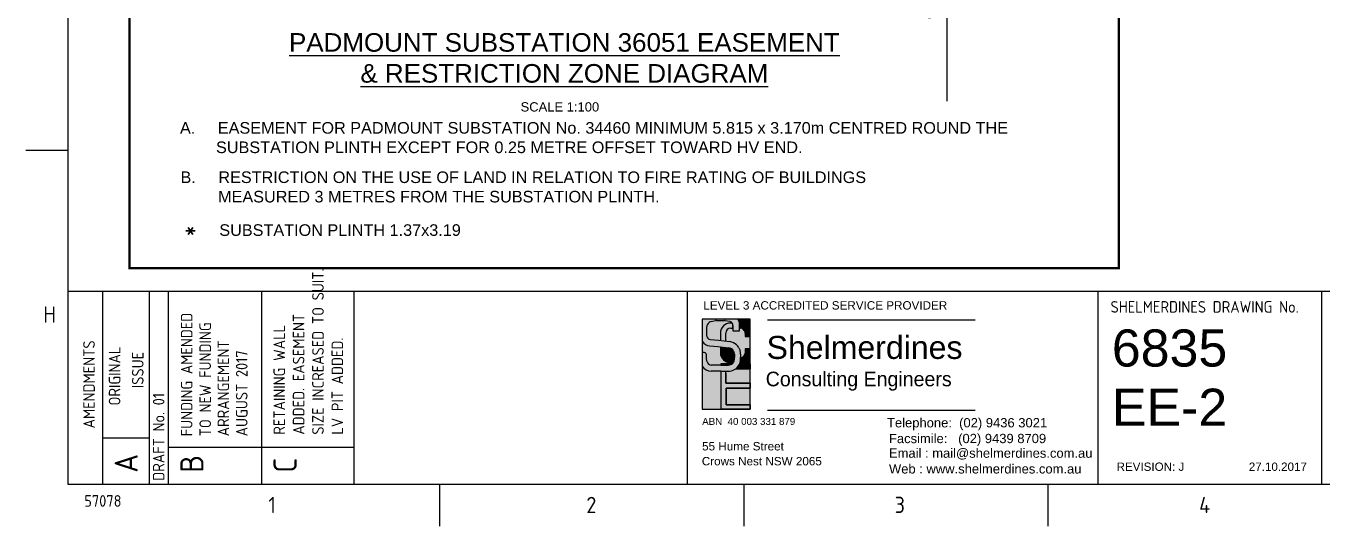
# Paper-space layout 'EE-2' of a CAD drawing. Header units: metres, sheet in millimetres. Extents: x 21 to 854, y -3 to 583.
# Drawn here: x 20.5 to 299.7, y -3 to 104.8 of the extents above; entities that cross this region are included whole.
import ezdxf
from ezdxf.enums import TextEntityAlignment as Align

# ---------------------------------------------------------------- set-up
doc = ezdxf.new("R2010")
doc.units = ezdxf.units.M
doc.linetypes.add('Cable New OH', pattern=[6, 4, -2])
doc.layers.get('0').update_dxf_attribs({"color": 6})
for name, color, linetype in [('detail_new', 7, 'Continuous'), ('NOTE_new', 7, 'Continuous'), ('Notes', 7, 'Continuous'), ('SupportsUG_SP_EXT', 7, 'Continuous')]:
    doc.layers.add(name, color=color, linetype=linetype)
doc.styles.add('ARIAL', font='arial.ttf', dxfattribs={"height": 2})
doc.styles.add('esp', font='eurosti.ttf')
doc.styles.add('iecISOCP', font='isocp.shx')
doc.styles.add('iecNAME', font='times.ttf')
doc.styles.add('ROMANS', font='romans.shx')
doc.styles.get("Standard").update_dxf_attribs({"font": 'arial.ttf'})

# ---------------------------------------------------------------- blocks, each defined once
blk = doc.blocks.new('SHELMERDINES LOGO')
at = {"layer": 'Notes', "true_color": 0xdbe3f6}
h = blk.add_hatch(color=254, dxfattribs=at)
edge = h.paths.add_edge_path()
edge.add_spline(control_points=[(11.18309862397109, 29.41502598051193), (11.04352171721712, 29.64661666345899), (10.8714657413916, 29.85490962001288), (10.26810945685429, 30.40999018963785), (9.75635228690362, 30.6667147027392), (9.202438957019694, 30.75794391614326)], knot_values=[4.205476877242083, 4.205476877242083, 4.205476877242083, 4.205476877242083, 4.535058263719479, 4.535058263719479, 5.21930108352734, 5.21930108352734, 5.21930108352734, 5.21930108352734], degree=3, periodic=0)
edge.add_line((9.202438957019694, 30.75794391614329), (6.788647921327993, 31.03422148946694))
edge.add_line((6.788647921327993, 31.03422148946697), (5.038225517378123, 31.19034633635056))
edge.add_arc((5.118181511658349, 32.08678765566742), 0.8999999999999612, 180, 264.9031237043874, ccw=False)
edge.add_line((4.218181511658713, 32.08678765566742), (4.218181511659168, 33.61968493827879))
edge.add_ellipse((5.292602362905654, 33.72931994365013), major_axis=(-0.7636753236807008, 0.7636753236807007), ratio=0.9999999999994336, start_angle=22.036469212377824, end_angle=50.826353885154276, ccw=False)
edge.add_line((4.298188722887062, 34.1506766957545), (4.424792109024565, 34.44946420402081))
edge.add_ellipse((5.419205749046341, 34.02810745192349), major_axis=(0.7636753236811483, 0.7636753236811472), ratio=0.9999999999999077, start_angle=56.37376579695251, end_angle=112.03646921237461, ccw=False)
edge.add_line((5.206220590909197, 35.08689795169772), (6.112521778779865, 35.26920852386399))
edge.add_ellipse((6.325506936925194, 34.21041802409226), major_axis=(-0.7636753236802001, 0.7636753236801999), ratio=0.9999999999999737, start_angle=-44.73026764305229, end_angle=-33.62623420309092, ccw=False)
edge.add_line((6.320422620568024, 35.29040605630567), (8.073569861044234, 35.29865943962139))
edge.add_ellipse((8.078654177368662, 34.21867140738874), major_axis=(-0.7636753236952951, 0.7636753236952951), ratio=0.9999999999997444, start_angle=-53.72689106196111, end_angle=-44.730267642998626, ccw=False)
edge.add_line((8.242516897491441, 35.28616801581063), (9.200950742275381, 35.13904663325405))
edge.add_line((9.200950742275836, 35.13904663325408), (9.380110795961627, 35.04946231706967))
edge.add_arc((8.977603142272528, 34.24448555422387), 0.9000000000000236, 0, 63.43385144073898, ccw=False)
edge.add_line((9.87760314227262, 34.24448555422387), (9.87760314227262, 33.64621654941755))
edge.add_line((9.87760314227262, 33.64621654941755), (9.877603142272164, 33.04076057603083))
edge.add_line((9.877603142272164, 33.04076057603083), (11.29443354227487, 33.04076057603098))
edge.add_line((11.29443354227533, 33.04076057603098), (11.29443354227578, 34.94041457487563))
edge.add_line((11.29443354227533, 34.94041457487563), (10.901227142273, 35.57795863325416))
edge.add_line((10.901227142273, 35.57795863325416), (3.262178925628632, 35.57795863325416))
edge.add_line((3.262178925628177, 35.57795863325416), (3.262178925628177, 30.95108743325414))
edge.add_line((3.262178925628177, 30.95108743325417), (3.262178925628177, 30.81487791018642))
edge.add_arc((5.118181511658349, 32.08678765566742), 2.249999999999972, 214.4226555210964, 264.9031237043719)
edge.add_line((4.918291525957557, 29.84568435737526), (6.651914696649328, 29.69105787895074))
edge.add_line((6.651914696648873, 29.69105787895074), (8.983050364947758, 29.42588962082766))
edge.add_ellipse((8.975088300890548, 28.2905370582879), major_axis=(-1.075024961208654, 0.728883576389865), ratio=0.8315199216046575, start_angle=240.9560759058284, end_angle=299.04392409417414, ccw=False)
edge.add_line((10.02685655556024, 28.71817285449694), (10.13264149004499, 28.40220372399662))
edge.add_ellipse((9.108513542275887, 28.05933064747924), major_axis=(0.7636753236820488, 0.7636753236820485), ratio=0.9999999999999882, start_angle=315.00000000008583, end_angle=333.5102964026001, ccw=False)
edge.add_line((10.18851354227627, 28.05933064748143), (10.18851354227672, 27.36395236506928))
edge.add_line((10.18851354227627, 27.36395236506931), (10.18851354227627, 26.8949826602462))
edge.add_ellipse((9.324513542275781, 26.89498266024455), major_axis=(0.6109402589455145, 0.6109402589455143), ratio=0.9999999999995647, start_angle=281.3384031213641, end_angle=314.99999999998755, ccw=False)
edge.add_arc((8.878324130968394, 27.02499317626919), 1.314817365607954, 269.4973278672585, 332.41157796857465, ccw=False)
edge.add_line((8.866789013087327, 25.71022641141707), (7.288712878890692, 25.71022641141707))
edge.add_line((7.288712878890692, 25.71022641141707), (5.210808572622682, 25.71022641141741))
edge.add_arc((5.210808572622682, 26.61022641141741), 0.8999999999999984, 193.1433609625048, 269.999999999987, ccw=False)
edge.add_line((4.334384828096972, 26.40557690608767), (4.199682790674615, 26.98244643647081))
edge.add_ellipse((4.620366188075423, 27.08067819891608), major_axis=(-0.3054701294801874, 0.3054701294801874), ratio=0.999999999990947, start_angle=46.93326266822078, end_angle=58.143360964262115, ccw=False)
edge.add_line((4.18861208268936, 27.06610450741411), (4.158779223720103, 27.94992035251192))
edge.add_ellipse((3.727025118331312, 27.93534666115605), major_axis=(-0.3054701294726279, 0.3054701294726279), ratio=0.9999999999983666, start_angle=226.9332626664048, end_angle=266.9872124955084)
edge.add_line((4.048128189511317, 28.22433942521548), (4.035285574625505, 28.23860899731278))
edge.add_ellipse((3.714182503443226, 27.94961623325287), major_axis=(0.305470129473568, 0.3054701294735679), ratio=0.9999999999995214, start_angle=356.9872124954995, end_angle=405.0000000000409)
edge.add_line((3.714182503442771, 28.38161623325414), (3.262178925628177, 28.38161623325414))
edge.add_line((3.262178925628177, 28.38161623325414), (3.262178925628177, 25.48535197448882))
edge.add_arc((5.210808572622682, 26.61022641141741), 2.249999999999989, 209.9963079860357, 269.9999999999948)
edge.add_line((5.210808572622682, 24.36022641141741), (7.288712878890692, 24.36022641141707))
edge.add_line((7.288712878890692, 24.36022641141707), (8.861902164421736, 24.36022641141707))
edge.add_arc((8.878324130968394, 27.02499317626908), 2.664817365607846, 269.6469118889416, 330.9629285955275)
edge.add_ellipse((9.324513542275781, 26.89498266024455), major_axis=(-1.565534413533409, 1.565534413533408), ratio=0.999999999992222, start_angle=193.2990242273626, end_angle=200.9089728181146)
edge.add_ellipse((9.324513542275781, 26.89498266024455), major_axis=(-1.565534413533409, 1.565534413533408), ratio=0.999999999992222, start_angle=200.9089728181146, end_angle=207.0605120543697)
edge.add_ellipse((9.324513542275781, 26.89498266024455), major_axis=(-1.565534413533409, 1.565534413533408), ratio=0.999999999992222, start_angle=207.0605120543697, end_angle=225.0000000002105)
edge.add_line((11.53851354227663, 26.89498266078672), (11.53851354227618, 27.36395236506934))
edge.add_line((11.53851354227618, 27.36395236506931), (11.53851354227618, 28.05933064748533))
edge.add_ellipse((9.108513542275887, 28.05933064747924), major_axis=(1.718269478283888, 1.718269478283887), ratio=1, start_angle=315.0000000000858, end_angle=333.5102964026)
edge.add_line((11.41280142475443, 28.8307950696433), (11.18309862397064, 29.41502598051161))
at = {"layer": 'Notes', "true_color": 0x2d79c8}
h = blk.add_hatch(color=152, dxfattribs=at)
edge = h.paths.add_edge_path()
edge.add_ellipse((9.351914696649146, 32.60041457487549), major_axis=(1.527350647362941, 1.52735064736294), ratio=0.9999999999999947, start_angle=45.00000000000023, end_angle=134.9999999999999, ccw=False)
edge.add_line((9.351914696649601, 34.76041457487548), (9.71504279787132, 34.76041457487545))
edge.add_arc((8.977603142272528, 34.24448555422393), 0.9000000000000026, 34.97748290401691, 63.43385144077123)
edge.add_line((9.380110795961627, 35.0494623170699), (9.200950742275836, 35.13904663325408))
edge.add_line((9.200950742275381, 35.13904663325408), (8.242516897492806, 35.28616801581049))
edge.add_ellipse((8.078654177368662, 34.21867140738874), major_axis=(-0.7636753236952951, 0.7636753236952951), ratio=0.9999999999997446, start_angle=-53.72689106196114, end_angle=-44.73026764299861)
edge.add_line((8.07356986104378, 35.29865943962142), (6.32042262056757, 35.29040605630564))
edge.add_ellipse((6.325506936925194, 34.21041802409226), major_axis=(-0.7636753236802001, 0.7636753236801999), ratio=0.9999999999999737, start_angle=-44.73026764305228, end_angle=-33.62623420309089)
edge.add_line((6.112521778780774, 35.26920852386419), (5.206220590908742, 35.08689795169764))
edge.add_ellipse((5.419205749046341, 34.02810745192349), major_axis=(0.7636753236811483, 0.7636753236811472), ratio=0.9999999999999077, start_angle=56.37376579695253, end_angle=112.0364692123745)
edge.add_line((4.424792109023656, 34.44946420401826), (4.298188722888426, 34.15067669575828))
edge.add_ellipse((5.292602362905654, 33.72931994365013), major_axis=(-0.7636753236807007, 0.7636753236807008), ratio=0.9999999999994336, start_angle=22.03646921237782, end_angle=50.82635388515435)
edge.add_line((4.218181511658713, 33.61968493827138), (4.218181511658713, 32.08678765566745))
edge.add_arc((5.118181511658804, 32.08678765566745), 0.9000000000000005, 180, 264.9031237043803)
edge.add_line((5.038225517378578, 31.19034633635056), (6.788647921326628, 31.034221489467))
edge.add_line((6.788647921326628, 31.03422148946703), (7.191914696649292, 30.98806440111895))
edge.add_line((7.191914696649292, 30.98806440111892), (7.191914696648837, 32.60041457487398))
at = {"layer": 'Notes', "true_color": 0x95afe3}
h = blk.add_hatch(color=151, dxfattribs=at)
edge = h.paths.add_edge_path()
edge.add_ellipse((9.398753863968523, 32.56621654941753), major_axis=(-0.7636753236815784, 0.7636753236815785), ratio=0.9999999999997714, start_angle=-45.00000000000648, end_angle=44.99999999996987, ccw=False)
edge.add_line((9.39875386396771, 33.64621654941749), (9.87760314227262, 33.64621654941746))
edge.add_line((9.87760314227262, 33.64621654941746), (9.877603142272529, 34.24448555422387))
edge.add_arc((8.97760314227253, 34.24448555422387), 0.8999999999999992, 0, 34.97748290401439)
edge.add_line((9.715042797871245, 34.7604145748754), (9.351914696649148, 34.76041457487543))
edge.add_ellipse((9.351914696649146, 32.60041457487543), major_axis=(1.52735064736294, 1.52735064736294), ratio=0.9999999999999949, start_angle=45.00000000000015, end_angle=134.9999999999999)
edge.add_line((7.191914696648837, 32.60041457487056), (7.191914696649292, 30.98806440111893))
edge.add_line((7.191914696649292, 30.98806440111893), (8.318753863966776, 30.85908870021146))
edge.add_line((8.318753863966776, 30.85908870021146), (8.31875386396814, 32.56621654941419))
at = {"layer": 'Notes', "true_color": 0x2d79c8}
h = blk.add_hatch(color=152, dxfattribs=at)
edge = h.paths.add_edge_path()
edge.add_spline(control_points=[(9.202438957019694, 30.75794391614326), (9.75635228690362, 30.6667147027392), (10.26810945685429, 30.40999018963785), (10.8714657413916, 29.85490962001288), (11.04352171721712, 29.64661666345899), (11.18309862397109, 29.41502598051193)], knot_values=[4.205476877242083, 4.205476877242083, 4.205476877242083, 4.205476877242083, 4.889719697049945, 4.889719697049945, 5.21930108352734, 5.21930108352734, 5.21930108352734, 5.21930108352734], degree=3, periodic=0)
edge.add_line((11.18309862397109, 29.41502598051156), (11.41280142475489, 28.83079506964489))
edge.add_ellipse((9.108513542275887, 28.05933064747924), major_axis=(1.718269478283888, 1.718269478283887), ratio=1, start_angle=315.00000000008583, end_angle=333.5102964026001, ccw=False)
edge.add_line((11.53851354227618, 28.05933064748649), (11.53851354227618, 27.36395236506934))
edge.add_line((11.53851354227618, 27.36395236506937), (11.60311975499781, 27.36395236506937))
edge.add_arc((11.60311975499781, 28.26395236506937), 0.9000000000000048, 270, 359.9999999998396)
edge.add_line((12.5031197549979, 28.26395236506684), (12.50311975500063, 29.2129395703241))
edge.add_line((12.50311975500063, 29.2129395703241), (13.60131917210902, 29.21293957032375))
edge.add_line((13.60131917210902, 29.21293957032373), (13.60131917210902, 31.82508422382591))
edge.add_line((13.60131917210902, 31.82508422382588), (12.50311975500108, 31.82508422382591))
edge.add_line((12.50311975500063, 31.82508422382591), (12.50311975495015, 32.56621654941549))
edge.add_ellipse((11.42311975495204, 32.56621654941989), major_axis=(0.7636753236801808, 0.7636753236801804), ratio=0.9999999999995123, start_angle=314.999999999986, end_angle=405.000000000014)
edge.add_line((11.42311975495568, 33.64621654941749), (11.29443354227533, 33.64621654941752))
edge.add_line((11.29443354227533, 33.64621654941752), (11.29443354227533, 33.56482606687609))
edge.add_line((11.29443354227533, 33.56482606687609), (11.29443354227533, 33.040760576031))
edge.add_line((11.29443354227533, 33.04076057603098), (9.87760314227262, 33.04076057603083))
edge.add_line((9.87760314227262, 33.04076057603083), (9.87760314227262, 33.64621654941752))
edge.add_line((9.87760314227262, 33.64621654941752), (9.398753863968068, 33.64621654941755))
edge.add_ellipse((9.398753863968523, 32.56621654941759), major_axis=(-0.7636753236815783, 0.7636753236815782), ratio=0.9999999999997714, start_angle=-45.00000000000654, end_angle=44.9999999999699)
edge.add_line((8.31875386396814, 32.56621654941847), (8.318753863966322, 30.85908870021152))
edge.add_line((8.318753863966776, 30.85908870021152), (9.20243895702015, 30.75794391614326))
h = blk.add_hatch(color=152, dxfattribs=at)
edge = h.paths.add_edge_path()
edge.add_line((10.901227142273, 35.57795863325416), (11.29443354227578, 34.94041457487549))
edge.add_line((11.29443354227533, 34.94041457487549), (11.29443354227533, 34.76041457487545))
edge.add_line((11.29443354227533, 34.76041457487545), (11.94088778787227, 34.7604145748754))
edge.add_ellipse((11.42311975495204, 32.38621654941986), major_axis=(1.71826947828202, 1.718269478282019), ratio=1, start_angle=341.31397155648455, end_angle=392.6974855241908, ccw=False)
edge.add_line((13.60131917210902, 33.46341072833522), (13.60131917210902, 35.57795863325416))
edge.add_line((13.60131917210902, 35.57795863325416), (10.901227142273, 35.57795863325416))
at = {"layer": 'Notes', "true_color": 0x95afe3}
h = blk.add_hatch(color=151, dxfattribs=at)
edge = h.paths.add_edge_path()
edge.add_ellipse((11.42311975495204, 32.56621654941989), major_axis=(0.7636753236801808, 0.7636753236801804), ratio=0.9999999999995123, start_angle=314.999999999986, end_angle=405.000000000014, ccw=False)
edge.add_line((12.5031197549506, 32.56621654941623), (12.50311975500063, 31.82508422382588))
edge.add_line((12.50311975500063, 31.82508422382588), (13.60131917210902, 31.82508422382588))
edge.add_line((13.60131917210902, 31.82508422382588), (13.60131917210902, 33.21241457487545))
edge.add_line((13.60131917210902, 33.21241457487545), (13.60131917210902, 33.46341072833522))
edge.add_ellipse((11.42311975495204, 32.38621654941986), major_axis=(1.71826947828202, 1.718269478282019), ratio=1, start_angle=341.3139715564845, end_angle=392.6974855241908)
edge.add_line((11.94088778787227, 34.7604145748754), (11.29443354227533, 34.76041457487545))
edge.add_line((11.29443354227533, 34.76041457487545), (11.29443354227533, 33.64621654941755))
edge.add_line((11.29443354227533, 33.64621654941752), (11.42311975495568, 33.64621654941749))
at = {"layer": 'Notes', "true_color": 0x2d79c8}
h = blk.add_hatch(color=152, dxfattribs=at)
edge = h.paths.add_edge_path()
edge.add_arc((5.118181511658804, 32.08678765566745), 2.25, 214.4226555210789, 264.903123704379, ccw=False)
edge.add_line((3.262178925628177, 30.81487791018694), (3.262178925628177, 28.38161623325414))
edge.add_line((3.262178925628177, 28.38161623325414), (3.795692819419401, 28.38161623325414))
edge.add_ellipse((3.714182503443226, 27.94961623325287), major_axis=(0.305470129473568, 0.3054701294735679), ratio=0.9999999999995213, start_angle=356.9872124954995, end_angle=405.00000000004087, ccw=False)
edge.add_ellipse((3.727025118331312, 27.93534666115605), major_axis=(-0.3054701294726279, 0.3054701294726279), ratio=0.9999999999983665, start_angle=226.9332626664048, end_angle=266.9872124955084, ccw=False)
edge.add_line((4.158779223720103, 27.94992035250661), (4.18861208268936, 27.06610450741809))
edge.add_ellipse((4.620366188075423, 27.08067819891608), major_axis=(-0.3054701294801874, 0.3054701294801874), ratio=0.999999999990947, start_angle=46.93326266822086, end_angle=58.14336096426209)
edge.add_line((4.199682790675524, 26.98244643646902), (4.334384828097427, 26.40557690608767))
edge.add_arc((5.210808572622682, 26.61022641141741), 0.8999999999999997, 193.1433609625038, 269.9999999999908)
edge.add_line((5.210808572622682, 25.71022641141741), (7.288712878890692, 25.71022641141707))
edge.add_line((7.288712878890692, 25.71022641141707), (7.288712878890692, 25.99125553352499))
edge.add_line((7.288712878890692, 25.99125553352499), (9.690808709824069, 25.99125553352499))
edge.add_arc((8.878324130968394, 27.02499317626922), 1.31481736560798, 308.1662090958195, 321.8634186851151)
edge.add_line((9.912481773152649, 26.21304325415795), (9.351914696646872, 26.21304325415809))
edge.add_ellipse((9.351914696649146, 28.37304325415792), major_axis=(-1.527350647362941, 1.527350647362941), ratio=0.9999999999999947, start_angle=45.00000000000023, end_angle=134.9999999999999, ccw=False)
edge.add_line((7.191914696648837, 28.37304325415943), (7.191914696648837, 29.6296325139092))
edge.add_line((7.191914696648837, 29.6296325139092), (6.651914696648419, 29.69105787895069))
edge.add_line((6.651914696648873, 29.69105787895066), (4.918291525958011, 29.84568435737518))
at = {"layer": 'Notes', "true_color": 0x95afe3}
h = blk.add_hatch(color=151, dxfattribs=at)
edge = h.paths.add_edge_path()
edge.add_ellipse((9.39875386396534, 28.44395236506929), major_axis=(0.7636753236815276, 0.7636753236815272), ratio=0.9999999999996679, start_angle=134.9999999999905, end_angle=225.0000000000095, ccw=False)
edge.add_line((8.318753863965412, 28.44395236506853), (8.318753863966322, 29.50145379688055))
edge.add_line((8.318753863966322, 29.50145379688055), (7.191914696649292, 29.6296325139092))
edge.add_line((7.191914696648837, 29.6296325139092), (7.191914696648837, 28.37304325415943))
edge.add_ellipse((9.351914696649146, 28.37304325415792), major_axis=(-1.527350647362941, 1.527350647362941), ratio=0.9999999999999947, start_angle=45.00000000000016, end_angle=134.9999999999999)
edge.add_line((9.351914696646872, 26.21304325415809), (9.912481773152649, 26.21304325415795))
edge.add_arc((8.878324130968394, 27.02499317626922), 1.31481736560798, 321.8634186851153, 332.4115779684583)
edge.add_ellipse((9.324513542275781, 26.89498266024455), major_axis=(0.6109402589455145, 0.6109402589455143), ratio=0.9999999999995647, start_angle=281.3384031213641, end_angle=314.9999999999876)
edge.add_line((10.18851354227627, 26.89498266024665), (10.18851354227627, 27.36395236506934))
edge.add_line((10.18851354227627, 27.36395236506934), (9.398753863966704, 27.36395236506931))
at = {"layer": 'Notes', "true_color": 0x2d79c8}
h = blk.add_hatch(color=152, dxfattribs=at)
edge = h.paths.add_edge_path()
edge.add_line((10.13264149004362, 28.40220372399884), (10.02685655555976, 28.71817285449721))
edge.add_ellipse((8.975088300890548, 28.29053705828784), major_axis=(-1.075024961208653, 0.7288835763898647), ratio=0.8315199216046576, start_angle=240.9560759058284, end_angle=299.0439240941741)
edge.add_line((8.983050364947655, 29.42588962082767), (8.318753863966322, 29.50145379688052))
edge.add_line((8.318753863966322, 29.50145379688052), (8.318753863965412, 28.44395236506933))
edge.add_ellipse((9.39875386396534, 28.44395236506926), major_axis=(0.7636753236815278, 0.7636753236815277), ratio=0.9999999999996679, start_angle=134.9999999999905, end_angle=225.0000000000095)
edge.add_line((9.398753863965613, 27.36395236506925), (10.18851354227627, 27.36395236506928))
edge.add_line((10.18851354227627, 27.36395236506928), (10.18851354227627, 28.05933064748613))
edge.add_ellipse((9.108513542275887, 28.05933064747921), major_axis=(0.7636753236820489, 0.7636753236820488), ratio=0.9999999999999882, start_angle=315.0000000000858, end_angle=333.5102964026)
at = {"layer": 'Notes', "true_color": 0x95afe3}
h = blk.add_hatch(color=151, dxfattribs=at)
edge = h.paths.add_edge_path()
edge.add_line((11.60311975499781, 27.36395236506937), (11.53851354227663, 27.36395236506937))
edge.add_line((11.53851354227618, 27.36395236506937), (11.53851354227618, 26.8949826607859))
edge.add_ellipse((9.324513542275781, 26.89498266024455), major_axis=(-1.565534413533409, 1.565534413533408), ratio=0.999999999992222, start_angle=207.0605120543687, end_angle=225.0000000002105, ccw=False)
edge.add_line((11.43087406372661, 26.21304325415784), (11.60311975499781, 26.21304325415784))
edge.add_arc((11.58955479016913, 28.26957115747481), 2.056572640436507, 270.3779204557911, 348.0178063944613)
edge.add_line((13.60131917210902, 27.84261085844281), (13.60131917210902, 29.21293957032373))
edge.add_line((13.60131917210902, 29.21293957032373), (12.50311975500063, 29.2129395703241))
edge.add_line((12.50311975500063, 29.2129395703241), (12.5031197549979, 28.2639523650671))
edge.add_arc((11.60311975499781, 28.26395236506937), 0.8999999999999999, 269.9999999999888, 359.99999999985835, ccw=False)
at = {"layer": 'Notes', "true_color": 0x2d79c8}
for points in [[(7.288712878890692, 24.36022641141702), (5.210808572622311, 24.36022641141737, -0.2679664585620821), (3.262178925628177, 25.48535197448938), (3.262178925628177, 24.88861543325413), (3.262178925628177, 16.16399046818199), (7.288712878890692, 16.16399046818199)], [(13.60131917210902, 24.90570059736771), (10.49382732101757, 24.90570059736771, -0.1627018407407752), (8.894746097514668, 24.36022641141702), (8.361300170625782, 24.36022641141702), (8.361300170625782, 21.77258633153249), (13.60131917210902, 21.77258633153249)], [(13.60131917210902, 17.15400344823016), (13.60131917210902, 20.68643153580004), (8.405020152395991, 20.68643153580004), (8.405020152395991, 17.15400344823016)]]:
    blk.add_hatch(color=152, dxfattribs=at).paths.add_polyline_path(points)
at = {"layer": 'Notes', "true_color": 0x95afe3}
for points in [[(7.288712878890692, 25.99125553352499), (7.288712878890692, 25.71022641141707), (8.889859248849916, 25.71022641141707, 0.1658337698057499), (9.690808709824069, 25.99125553352499)], [(8.361300170625782, 21.77258633153249), (8.361300170625782, 24.36022641141702), (7.288712878890692, 24.36022641141702), (7.288712878890692, 16.16399046818199), (13.60131917210902, 16.16399046818199), (13.60131917210902, 17.15400344823016), (8.405020152395991, 17.15400344823016), (8.405020152395991, 20.68643153580004), (13.60131917210902, 20.68643153580004), (13.60131917210902, 21.77258633153249)]]:
    blk.add_hatch(color=151, dxfattribs=at).paths.add_polyline_path(points)
h = blk.add_hatch(color=151, dxfattribs=at)
edge = h.paths.add_edge_path()
edge.add_line((13.60131917210902, 24.90570059736771), (13.60131917210902, 25.99125553352494))
edge.add_line((13.60131917210902, 25.99125553352494), (11.34566996381673, 25.99125553352494))
edge.add_ellipse((9.324513542275781, 26.89498266024452), major_axis=(-1.565534413533407, 1.565534413533407), ratio=0.9999999999922222, start_angle=193.2990242273626, end_angle=200.9089728181152, ccw=False)
edge.add_arc((8.878324130968394, 27.02499317626916), 2.664817365607974, 307.31770004806333, 330.9629285958126, ccw=False)
edge.add_line((10.49382732101757, 24.90570059736771), (13.60131917210902, 24.90570059736771))
at = {"layer": 'Notes', "true_color": 0x2d79c8}
h = blk.add_hatch(color=152, dxfattribs=at)
edge = h.paths.add_edge_path()
edge.add_arc((11.58955479016913, 28.26957115747481), 2.056572640436507, 270.3779204557394, 348.0178063944614, ccw=False)
edge.add_line((11.60311975499599, 26.21304325415784), (11.43087406372661, 26.21304325415784))
edge.add_ellipse((9.324513542275781, 26.89498266024455), major_axis=(-1.565534413533409, 1.565534413533408), ratio=0.9999999999922222, start_angle=200.9089728181152, end_angle=207.0605120543691, ccw=False)
edge.add_line((11.34566996381682, 25.99125553352499), (13.60131917210856, 25.99125553352499))
edge.add_line((13.60131917210902, 25.99125553352499), (13.60131917210902, 27.84261085844284))
at = {"layer": 'Notes', "color": 7}
for p, q in [((13.60131917210902, 35.57795863325413), (3.262178925628177, 35.57795863325413)), ((3.262178925628177, 35.57795863325413), (3.262178925628177, 16.16399046818199)), ((11.44122714227296, 35.57795863325413), (3.262178925628177, 35.57795863325413)), ((3.262178925628177, 35.57795863325413), (3.262178925628177, 30.95108743325412)), ((4.298188722883424, 34.15067669574626), (4.424792109024111, 34.44946420401942)), ((5.206220590909197, 35.08689795169767), (6.11252177878896, 35.26920852386576)), ((6.320422620559384, 35.29040605630556), (8.073569861001488, 35.29865943962119)), ((8.242516897531914, 35.28616801580438), (9.200950742275836, 35.13904663325403)), ((9.200950742275836, 35.13904663325403), (9.380110795960718, 35.0494623170699)), ((9.715042797870865, 34.7604145748754), (9.351914696649146, 34.76041457487543)), ((9.398753863968523, 33.64621654941749), (9.87760314227262, 33.64621654941746)), ((9.87760314227262, 34.24448555422387), (9.87760314227262, 33.64621654941749)), ((9.87760314227262, 33.64621654941749), (9.87760314227262, 34.24448555422387)), ((9.87760314227262, 33.64621654941749), (9.87760314227262, 33.04076057603078)), ((11.29443354227533, 34.94041457487543), (10.901227142273, 35.57795863325413)), ((11.29443354227533, 33.040760576031), (11.29443354227533, 34.94041457487543)), ((11.29443354227533, 34.94041457487543), (11.29443354227533, 33.56482606687604)), ((11.94088778787227, 34.76041457487534), (11.29443354227533, 34.7604145748754)), ((11.29443354227533, 33.64621654941746), (11.42311975495204, 33.64621654941743)), ((11.87331917210895, 34.76041457487543), (11.83443354227529, 34.76041457487543)), ((13.60131917210902, 16.16399046818199), (13.60131917210902, 35.57795863325413)), ((5.038225517378123, 31.1903463363505), (6.77184868806944, 31.03571985792598)), ((7.191914696648837, 32.60041457487492), (7.191914696649292, 30.98806440111889)), ((8.318753863966776, 30.85908870021143), (8.31875386396814, 32.56621654941821)), ((9.87760314227262, 33.04076057603078), (9.87760314227262, 33.04076057603078)), ((9.87760314227262, 33.04076057603078), (11.29443354227533, 33.04076057603092)), ((12.5031197549506, 32.5662165494175), (12.50311975500063, 31.82508422382583)), ((12.50311975500063, 31.82508422382583), (13.60131917210902, 31.82508422382583)), ((13.60131917210902, 31.82508422382583), (13.60131917210902, 33.21241457487542)), ((3.714182503443226, 28.38161623325408), (3.262178925628177, 28.38161623325408)), ((3.262178925628177, 28.38161623325408), (3.262178925628177, 24.88861543325413)), ((4.048128189511317, 28.22433942521471), (4.035285574624595, 28.23860899731287)), ((4.188612082684358, 27.06610450755474), (4.158779223720103, 27.9499203525051)), ((4.918291525957557, 29.84568435737518), (6.651914696648873, 29.69105787895063)), ((7.191914696648837, 29.62963251390914), (7.191914696648837, 28.37304325415789)), ((8.318753863965412, 28.44395236506926), (8.318753863966322, 29.50145379688047)), ((10.02685655555979, 28.71817285449711), (10.13264149004362, 28.40220372399884)), ((10.18851354227627, 28.05933064748081), (10.18851354227627, 27.36395236506925)), ((11.18309862397109, 29.41502598051187), (11.41280142475443, 28.83079506964302)), ((11.53851354227618, 28.05933064748081), (11.53851354227618, 27.36395236506925)), ((13.60131917210902, 29.21293957032367), (12.50311975500063, 29.21293957032407)), ((12.50311975500063, 29.21293957032407), (12.5031197549979, 28.26395236506707)), ((13.60131917210902, 27.29304325415779), (13.60131917210902, 29.21293957032367)), ((4.334384828096972, 26.40557690608728), (4.199682790704173, 26.98244643634615)), ((7.288712878890692, 25.71022641141701), (5.210808572622682, 25.71022641141735)), ((7.288712878890692, 25.71022641141701), (8.866789013087327, 25.71022641141701)), ((8.866789013087327, 25.71022641141701), (8.362763040252503, 25.71022641141712)), ((9.351914696648691, 26.21304325415804), (9.912481773152649, 26.2130432541579)), ((10.18851354227627, 27.36395236506928), (9.39875386396534, 27.36395236506925)), ((10.18851354227627, 26.89498266024452), (10.18851354227627, 27.36395236506925)), ((11.43087406375116, 26.21304325415781), (11.60311975499781, 26.21304325415781)), ((11.60311975499781, 27.36395236506931), (11.53851354227618, 27.36395236506931)), ((11.88018567038034, 25.99125553352494), (13.60131917210902, 25.99125553352494)), ((13.60131917210902, 25.99125553352494), (13.60131917210902, 24.90570059736771)), ((7.288712878890692, 24.36022641141702), (5.210808572622682, 24.36022641141736)), ((7.288712878890692, 24.36022641141702), (8.866789013087327, 24.36022641141702)), ((8.361300170625782, 23.93516537386355), (8.361300170625782, 21.80198263325417)), ((13.60131917210902, 24.90570059736771), (10.94476082981328, 24.90570059736771)), ((8.361300170625782, 21.77258633153249), (13.56345103910462, 21.77258633153249)), ((13.60131917210902, 20.68643153580004), (8.405020152395991, 20.68643153580004)), ((8.405020152395991, 20.68643153580004), (8.405020152395991, 17.15400344823016)), ((13.60131917210902, 21.80198263325417), (13.60131917210902, 20.68643153580004)), ((8.405020152395991, 17.15400344823016), (13.60131917210902, 17.15400344823016)), ((13.60131917210902, 17.15400344823016), (13.60131917210902, 16.16399046818199)), ((3.262178925628177, 16.16399046818199), (13.60131917210902, 16.16399046818199)), ((13.60131917210902, 16.16399046818199), (7.288712878890692, 16.16399046818199))]:
    blk.add_line(p, q, dxfattribs=at)
at = {"layer": 'Notes'}
for p, q in [((4.218181511658713, 33.61968493827774), (4.218181511658713, 32.08678765566742)), ((6.804494152638199, 31.03240776231814), (9.202438957019694, 30.7579439161432)), ((6.651914696648873, 29.69105787895063), (8.983050364948213, 29.4258896208276)), ((11.53851354227618, 26.89498266024407), (11.53851354227618, 27.36395236506925))]:
    blk.add_line(p, q, dxfattribs=at)
at = {"layer": 'Notes', "color": 253, "true_color": 0xadadad}
for p, q in [((17.3584293478666, 35.41915295819661), (62.01850920465813, 35.41915295819661)), ((17.3584293478666, 16.00518479312447), (62.01850920465813, 16.00518479312447))]:
    blk.add_line(p, q, dxfattribs=at)
at = {"layer": 'Notes'}
for points in [[(9.690808709824069, 25.99125553352494), (7.288712878890692, 25.99125553352494), (7.288712878890692, 25.71022641141701)], [(10.49382732101776, 24.90570059736771), (13.60131917210902, 24.90570059736771), (13.60131917210902, 25.99125553352494), (11.34566996384137, 25.99125553352494)], [(7.288712878890692, 24.36022641141702), (7.288712878890692, 16.16399046818199), (13.60131917210902, 16.16399046818199), (13.60131917210902, 17.15400344823016), (8.405020152395991, 17.15400344823016), (8.405020152395991, 20.68643153580004), (13.60131917210902, 20.68643153580004), (13.60131917210902, 21.77258633153249), (8.361300170625782, 21.77258633153249), (8.361300170625782, 24.35814143249641)]]:
    blk.add_lwpolyline(points, dxfattribs=at)
at = {"layer": 'Notes', "color": 7}
for centre, radius, start, end in [((8.977603142272528, 34.24448555422387), 0.8999999999999999, 0, 63.43385144076794), ((11.60311975499781, 28.26395236506931), 0.8999999999999999, 270, 359.9999999998583), ((5.210808572622682, 26.61022641141736), 2.249999999999993, 209.9963079860386, 269.9999999999739), ((5.210808572622682, 26.61022641141736), 0.8999999999999999, 193.1433609625227, 269.9999999999739), ((11.58955479016913, 28.26957115747476), 2.056572640436507, 270.3779204557663, 348.0178063944627)]:
    blk.add_arc(centre, radius, start, end, dxfattribs=at)
at = {"layer": 'Notes'}
for centre, radius, start, end in [((5.118181511658804, 32.08678765566742), 2.25, 214.4226555210881, 264.9031237043877), ((5.118181511658804, 32.08678765566742), 0.8999999999999999, 180, 264.9031237043877), ((8.878324130968394, 27.02499317626916), 2.664817365607973, 269.4973278672608, 330.9629285752101), ((8.878324130968394, 27.02499317626916), 1.314817365607979, 269.4973278672608, 332.4115779688418)]:
    blk.add_arc(centre, radius, start, end, dxfattribs=at)
at = {"layer": 'Notes', "color": 7}
for centre, major_axis, ratio, start_param, end_param in [((5.292602362905654, 33.72931994365007), (-0.7636753236807006, 0.7636753236807009), 0.9999999999994336, 0.3846089432703546, 0.8870872220797552), ((5.419205749046341, 34.02810745192343), (0.763675323681148, 0.7636753236811479), 0.9999999999999075, 0.9839078249049866, 1.955405270065194), ((6.325506936925194, 34.21041802409223), (-0.7636753236802001, 0.7636753236802001), 0.9999999999999737, -0.780690445669546, -0.5868885018906675), ((9.351914696649146, 32.60041457487543), (1.52735064736294, 1.52735064736294), 0.9999999999999949, 0.7853981633974508, 2.356194490192342), ((8.078654177368662, 34.21867140738868), (-0.7636753236952953, 0.7636753236952953), 0.9999999999997446, -0.9377111458915347, -0.7806904456686093), ((9.398753863968523, 32.56621654941753), (-0.7636753236815784, 0.7636753236815785), 0.9999999999997714, -0.7853981633975625, 0.7853981633969229), ((11.42311975495204, 32.56621654941983), (0.7636753236801807, 0.7636753236801805), 0.9999999999995123, 5.497787143781894, 7.068583470577279), ((11.42311975495204, 32.3862165494198), (1.71826947828202, 1.71826947828202), 1, 5.95705258671893, 6.8538640866999), ((3.714182503443226, 27.94961623325281), (0.3054701294735681, 0.3054701294735681), 0.9999999999995213, 6.230602245563109, 7.068583470577748), ((3.727025118331312, 27.93534666115602), (-0.3054701294726278, 0.305470129472628), 0.9999999999983666, 3.96073261582189, 4.659805918768368), ((9.351914696649146, 28.37304325415789), (-1.527350647362941, 1.527350647362942), 0.9999999999999947, 0.7853981633974509, 2.356194490192342), ((9.39875386396534, 28.44395236506926), (0.7636753236815278, 0.7636753236815277), 0.9999999999996679, 2.356194490192179, 3.926990816987407), ((8.975088300890548, 28.29053705828784), (-1.075024961208653, 0.7288835763898647), 0.8315199216046574, 4.205476877242083, 5.21930108352734), ((9.108513542275887, 28.05933064747921), (0.7636753236820489, 0.7636753236820488), 0.9999999999999882, 5.497787143783636, 5.820852761527571), ((9.108513542275887, 28.05933064747921), (1.718269478283888, 1.718269478283888), 1, 5.497787143783636, 5.820852761527571), ((4.620366188075423, 27.08067819891602), (-0.3054701294801874, 0.3054701294801874), 0.999999999990947, 0.8191399622637929, 1.014793087001919), ((9.324513542275781, 26.89498266024452), (0.6109402589455145, 0.6109402589455145), 0.9999999999995647, 4.910281446770895, 5.49778714378192), ((9.324513542275781, 26.89498266024452), (-1.565534413533407, 1.565534413533407), 0.9999999999922222, 3.373704413659766, 3.926990816990916)]:
    blk.add_ellipse(centre, major_axis=major_axis, ratio=ratio, start_param=start_param, end_param=end_param, dxfattribs=at)
blk.add_open_spline([(11.18309862397109, 29.41502598051187), (11.04352171721712, 29.64661666345893), (10.8714657413916, 29.85490962001282), (10.26810945685429, 30.40999018963782), (9.75635228690362, 30.66671470273917), (9.202438957019694, 30.7579439161432)], degree=3, knots=[4.205476877242083, 4.205476877242083, 4.205476877242083, 4.205476877242083, 4.535058263719479, 4.535058263719479, 5.21930108352734, 5.21930108352734, 5.21930108352734, 5.21930108352734], dxfattribs=at)
for s, height, style, p in [('LEVEL 3 ACCREDITED SERVICE PROVIDER', 1.8, 'ARIAL', (3.501655008314629, 37.65976725750204)), ('Consulting Engineers', 3.15, 'esp', (16.94570042963005, 21.12102173463478)), ('ABN  40 003 331 879', 1.5, 'ARIAL', (3.262178925628177, 12.80295845149595)), ('Telephone:  (02) 9436 3021', 2, 'ARIAL', (43.06547305443701, 12.26847123918714)), ('55 Hume Street', 1.8, 'ARIAL', (3.238730458591363, 7.302016356323776)), ('Facsimile:   (02) 9439 8709', 2, 'ARIAL', (43.48587074552825, 8.875614096329969)), ('Crows Nest NSW 2065', 1.8, 'ARIAL', (3.178518699371125, 4.087730642038082)), ('Email : mail@shelmerdines.com.au', 2, 'ARIAL', (43.48587074552825, 5.726455160244839)), ('Web : www.shelmerdines.com.au', 2, 'ARIAL', (43.48587074552825, 2.333598017387686))]:
    blk.add_text(s, height=height, dxfattribs=dict(at, style=style)).set_placement(p)
at = {"layer": 'Notes', "color": 7, "style": 'esp'}
blk.add_text('Shelmerdines', height=4.95, dxfattribs=at).set_placement((17.12823271574098, 27.02100799418304), (59.32108985859827, 27.02100799418304), align=Align.FIT)
blk = doc.blocks.new('A1_FRAME_TITLE')
at = {"layer": 'Notes', "color": 3, "linetype": 'Continuous'}
for p, q in [((29.51500390304149, 574.3939047125621), (29.51500390304164, 5.973090848959372)), ((37.10744990489984, 5.973090848959368), (37.10744990489984, 47.61845976823428)), ((47.10744990489984, 5.973090848959368), (47.10744990489984, 47.61845976823428)), ((51.25254673144597, 5.976887582758076), (51.25254673144597, 47.62225650203299)), ((71.33331921004418, 5.973090848959371), (71.33331921004418, 47.61845976823429)), ((91.23146320275072, 5.973090848959371), (91.23146320275072, 47.61845976823429)), ((162.8929541368981, 47.61845976823429), (162.8929541368981, 5.973090848959373)), ((251.370662392338, 47.61845976823429), (251.370662392338, 5.973090848959373)), ((299.5371672515856, 47.61845976823427), (299.5371672515856, 5.973090848959372)), ((37.10744990489984, 15.97309084895936), (47.10744990489984, 15.97309084895936)), ((51.25254673144598, 13.95984091378772), (91.23146320275072, 13.95984091378772))]:
    blk.add_line(p, q, dxfattribs=at)
at = {"layer": 'Notes', "linetype": 'Continuous'}
for p, q in [((29.51500390304147, 77.93349778076073), (20.51500390304145, 77.93349778076073)), ((109.6538687280928, -3.026909151040627), (109.6538687280928, 5.973090848959373)), ((175.1627578007566, -3.026909151040627), (175.1627578007566, 5.973090848959373)), ((240.6716468734206, -3.026909151040627), (240.6716468734206, 5.973090848959373))]:
    blk.add_line(p, q, dxfattribs=at)
at = {"layer": 'Notes', "color": 3, "linetype": 'Continuous', "flags": 128}
for points in [[(29.51500390304163, 47.61845976823428), (123.7972556189141, 47.61845976823428)], [(123.7972556189141, 47.61845976823428), (844.8816242797828, 47.61845976823425)], [(29.51500390304163, 5.973090848959371), (844.8816242797828, 5.973090848959372)]]:
    blk.add_lwpolyline(points, dxfattribs=at)
at = {"layer": 'detail_new', "color": 2, "linetype": 'Cable New OH', "lineweight": 0}
blk.add_blockref('SHELMERDINES LOGO', (162.8929541368981, 5.973090848959373), dxfattribs=at)
blk.add_attdef('DRAFT_NUM', (50.41788314366993, 23.29355907390209), '', height=2.5, rotation=90)
at = {"layer": 'Notes', "color": 7, "style": 'iecISOCP'}
for s, height, p in [('SHELMERDINES DRAWING No.', 2.499999939999999, (254.0866005424463, 42.96040944804457)), ('H', 3.50000011, (24.25075882817575, 40.81349783476077)), ('1', 3.50000011, (72.75916342705851, -0.2195151821330228)), ('2', 3.50000011, (141.2151306251145, -0.2195151821330228)), ('3', 3.50000011, (207.605888182011, -0.2046525456585186)), ('4', 3.50000011, (273.183375514673, -0.2195151821330228))]:
    blk.add_text(s, height=height, dxfattribs=at).set_placement(p)
for s, height, p in [('FUNDING AMENDED', 2.499999939999999, (56.38785891442426, 16.30590168108989)), ('TO NEW FUNDING', 2.499999939999999, (60.38035916527683, 16.30875824040647)), ('AMENDMENTS', 2.499999939999999, (35.35744993279985, 18.0204763565448)), ('ARRANGEMENT', 2.499999939999999, (64.28921555335278, 16.30875824040647)), ('ORIGINAL', 2.499999939999999, (40.85744993279985, 22.94008309418705)), ('ISSUE', 2.499999939999999, (45.85744993279984, 26.69008309418706)), ('AUGUST 2017', 2.499999939999999, (68.24641645195065, 16.30875824040647)), ('DRAFT No. 01', 2.499999939999999, (50.35800183766939, 6.738359538632714)), ('A', 4.999999889999999, (44.6074499607999, 8.47309079305932)), ('B', 4.999999889999999, (58.75254678734603, 8.473090793059324)), ('C', 4.999999889999999, (78.83331926594424, 8.473090793059324))]:
    blk.add_text(s, height=height, rotation=90, dxfattribs=at).set_placement(p)
at = {"layer": 'Notes', "color": 7, "insert": (73.82394455150921, 16.66682418681431), "char_height": 2.499999939999999, "width": 35.86378198893716, "attachment_point": 1, "rotation": 90, "style": 'iecISOCP'}
blk.add_mtext('RETAINING WALL \\PADDED. EASEMENT\\PSIZE INCREASED TO SUIT. LV PIT ADDED.  ', dxfattribs=at)
at = {"layer": 'Notes', "color": 7, "style": 'iecISOCP', "flags": 8}
blk.add_attdef('VERSION_NO', text='', height=2.5, rotation=90, dxfattribs=at).set_placement((302.0371672515856, 43.81169355310408), align=Align.MIDDLE_CENTER)
at = {"layer": 'Notes', "color": 7, "style": 'iecISOCP'}
for tag, p in [('CAP_NO', (513.1877455539732, 43.45702176062763)), ('IE_NUM', (513.0499891438582, 37.81014236571922)), ('REF_No_1', (335.2407092969734, 32.3095164062895)), ('REF_1', (362.5232051634168, 32.3095164062895)), ('GEN_WO', (441.7083167385052, 31.76319395754009)), ('HV_SWITCH', (513.4632602570722, 32.16326139542979)), ('REF_No_2', (335.2407092969734, 26.3095164062895)), ('REF_2', (362.5232051634168, 26.3095164062895)), ('OH_WO', (441.7083167385052, 25.81165284135275)), ('UBD_REF', (513.0499891438582, 25.82773724969956)), ('REF_No_3', (335.2407092969734, 20.3095164062895)), ('REF_3', (362.5232051634168, 20.3095164062895)), ('UG_WO', (441.7083167385052, 20.05209372390299)), ('GIS_MAP_No', (513.0499891438582, 20.04312858955063)), ('REF_No_4', (335.2407092969734, 14.3095164062895)), ('REF_4', (362.5232051634168, 14.3095164062895)), ('SUB_WO', (441.7083167385052, 13.81165284135274)), ('HV_OP_DIAG', (513.3264885879123, 14.19908466587639)), ('LGA', (512.9453919554613, 7.777408517664522))]:
    blk.add_attdef(tag, p, '', height=2.5, dxfattribs=at)
at = {"layer": 'Notes', "style": 'iecISOCP'}
for tag, p in [('T1', (684.3735224182584, 39.46538419170585)), ('T2', (684.3735224182584, 34.3462621685779)), ('T3', (684.3735224182584, 28.91999957006074)), ('T4', (684.3735224182584, 23.65748664588247)), ('T5', (684.3735224182584, 18.23122404736531)), ('T6', (684.3735224182584, 12.96871112318703))]:
    blk.add_attdef(tag, text='', height=3.5, dxfattribs=at).set_placement(p, align=Align.CENTER)
at = {"layer": 'Notes', "color": 7, "style": 'iecISOCP'}
for tag, p in [('scale', (567.7561862243563, 33.26881016856799)), ('DRAWN', (567.7561862243563, 24.93057684501809)), ('DATE', (567.7561862243563, 16.88033192789213)), ('DESIGN', (605.616624279783, 9.154513788950904)), ('CHD', (567.7561862243563, 8.372261886843392))]:
    blk.add_attdef(tag, text='', height=2.5, dxfattribs=at).set_placement(p, align=Align.CENTER)
at = {"layer": 'Notes', "color": 4, "style": 'iecISOCP'}
blk.add_attdef('NUM', text='', height=7, dxfattribs=at).set_placement((812.8816242797828, 20.11845976823425), align=Align.MIDDLE_CENTER)
at = {"layer": 'Notes', "color": 1, "style": 'iecISOCP'}
blk.add_attdef('REV', text='', height=5, dxfattribs=at).set_placement((840.569251828391, 17.09540713998157), align=Align.CENTER)
at = {"layer": 'Notes', "color": 7, "style": 'iecISOCP'}
for tag, p in [('NS', (811.2273820117265, 8.118502768234261)), ('SHTS', (825.9270483388133, 8.118502768234261))]:
    blk.add_attdef(tag, text='', height=2.5, dxfattribs=at).set_placement(p, align=Align.MIDDLE)
at = {"layer": 'Notes', "style": 'iecISOCP'}
blk.add_attdef('ExportID', (29.59656338186135, 2.389947881700436), '', height=2.5, dxfattribs=at)
at = {"layer": 'Notes', "style": 'iecISOCP', "flags": 1}
for tag, p in [('ProjectType', (17.53735138331171, -26.7969231328077)), ('ProjectNumber', (26.92291291442711, -26.81768263662547)), ('DrawingNumber', (38.87653962517867, -26.80333207795956)), ('ProjectDescription', (50.92696394207984, -26.82507857672271)), ('ExportDate', (63.64685633134036, -26.7893380549126)), ('ExportUserName', (72.51730755092638, -26.80001890549965)), ('DesignerCompanyName', (84.84710405977316, -26.79336864660581)), ('ExportAreaOfInterest', (100.4623866539631, -26.8134520371459)), ('GIS_SUCCESS', (115.359994065784, -26.78040727245524)), ('CAD_SUCCESS', (125.1513042755705, -26.78272040598358)), ('DEPOTCODE', (135.4684211713663, -26.8767501535101)), ('ExportCategories', (143.4453903626584, -26.79708183463799)), ('Comments', (157.7476265735153, -26.88292413000805))]:
    blk.add_attdef(tag, p, '', height=1, dxfattribs=at)
blk = doc.blocks.new('NorthPnt 11(NP11)')
for p, q in [((-19.69719468711236, 0.0162545211118896), (-3.489922472834479, 0.0028799541972688)), ((3.324780124991633, -0.0027436754112671), (19.69719468711236, -0.0162545211118754)), ((-0.0830805671867552, -10.94048518180693), (-0.0830805671867552, -30.80163745112864))]:
    blk.add_line(p, q)
for points in [[(-0.0830805671866983, 18.80840636836007), (-5.425927634676611, -10.68373164014234, 0.8770483201779089), (-2.292585667964232, -11.90019261315281, -0.1542996621410464), (-0.0830805671867552, -10.94048518180693, 0.0905112644751796)], [(-0.0830805671866983, 18.80840636836007), (5.259766500303101, -10.68373164014237, -0.8770483201779089), (2.126424533590721, -11.90019261315281, 0.1542996621410464), (-0.0830805671867268, -10.94048518180693, -0.0905112644751796)]]:
    blk.add_lwpolyline(points, format="xyb")
for start, end in [(100.5987973952228, 238.8643335251354), (300.0994222018257, 80.43744687781567)]:
    blk.add_arc((0, 0), 9.642065853502453, start, end)
at = {"color": 7, "style": 'iecNAME'}
blk.add_text('N', height=5.024396523885798, dxfattribs=at).set_placement((-2.617670065051356, -7.821942527093668))

psp = doc.layouts.new('EE-2')

# ---------------------------------------------------------------- linework, layer by layer
at = {"layer": 'Notes', "color": 7, "const_width": 0.55}
psp.add_lwpolyline([(42.81754102129315, 279.4807363905588), (255.8723158723075, 279.4807363905588), (255.8723158723075, 52.55582157509565), (42.81754102129315, 52.55582157509565)], close=True, dxfattribs=at)

# ---------------------------------------------------------------- block references
at = {"layer": 'Notes'}
psp.add_blockref('NorthPnt 11(NP11)', (218.9052934962276, 119.3144858796426), dxfattribs=at)
at = {"layer": 'SupportsUG_SP_EXT'}
ref = psp.add_blockref('A1_FRAME_TITLE', (0, 0), dxfattribs=at)
ref.add_attrib('ExportID', '57078', dxfattribs={"layer": 'Notes', "height": 2.5, "style": 'iecISOCP'}).set_placement((37.09621802176343, 2.39), align=Align.MIDDLE_CENTER)

# ---------------------------------------------------------------- texts
at = {"layer": 'NOTE_new', "lineweight": -3}
for s, p in [('A.     EASEMENT FOR PADMOUNT SUBSTATION No. 34460 MINIMUM 5.815 x 3.170m CENTRED ROUND THE', (53.68925308826573, 81.53070343955017)), ('        SUBSTATION PLINTH EXCEPT FOR 0.25 METRE OFFSET TOWARD HV END.', (53.68925308826573, 77.34665086137659)), ('B.     RESTRICTION ON THE USE OF LAND IN RELATION TO FIRE RATING OF BUILDINGS ', (53.8057506526863, 70.89712401589907)), ('        MEASURED 3 METRES FROM THE SUBSTATION PLINTH.', (54.13537193433575, 66.71307143679417)), ('       SUBSTATION PLINTH 1.37x3.19', (55.37202902243433, 59.50738617888248))]:
    psp.add_text(s, height=2.5, dxfattribs=at).set_placement(p)
at = {"layer": 'NOTE_new', "lineweight": -3, "style": 'ROMANS'}
psp.add_text('*', height=3.5, rotation=90, dxfattribs=at).set_placement((56.71640554268805, 59.37734973447925), align=Align.MIDDLE_LEFT)
at = {"layer": 'Notes', "color": 7, "style": 'ARIAL'}
psp.add_text('SCALE 1:100', height=2, dxfattribs=at).set_placement((127.0436249774691, 87.3082224018384), align=Align.MIDDLE_LEFT)
at = {"layer": 'Notes', "style": 'ARIAL'}
for s, p in [('6835', (266.8012757054601, 35.34765366091084)), ('EE-2', (266.8012757054601, 22.58643937562043))]:
    psp.add_text(s, height=8, dxfattribs=at).set_placement(p, align=Align.MIDDLE_CENTER)
at = {"layer": 'Notes', "color": 7, "lineweight": -3}
psp.add_text('REVISION: J                    27.10.2017', height=1.79, dxfattribs=at).set_placement((255.3906722255603, 9.770876435218824), align=Align.MIDDLE_LEFT)
at = {"layer": 'Notes', "insert": (136.4724034496509, 97.8335821059976), "char_height": 4, "width": 127.844483331628, "attachment_point": 5, "style": 'ARIAL'}
psp.add_mtext('{\\LPADMOUNT SUBSTATION 36051 EASEMENT \\P& RESTRICTION ZONE DIAGRAM}', dxfattribs=at)

doc.saveas('drawing.dxf')
